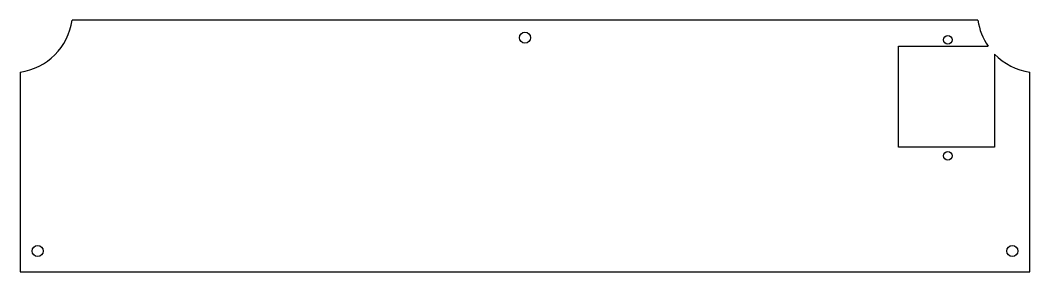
# Model space of a CAD drawing. Header units: millimetres. Extents: x -231 to 231, y -58 to 58.
import ezdxf

# ---------------------------------------------------------------- set-up
doc = ezdxf.new("R2010")
doc.units = ezdxf.units.MM

msp = doc.modelspace()

# ---------------------------------------------------------------- linework, layer by layer
at = {"color": 7, "linetype": 'Continuous', "lineweight": 25}
for p, q in [((207.04, 57.5), (-207.04, 57.5)), ((170.75, 45.63), (211.68, 45.63)), ((170.75, -0.5), (170.75, 45.63)), ((214.67, 41.98), (214.67, -0.5)), ((-230.75, 33.79), (-230.75, -57.5)), ((230.75, -57.5), (230.75, 33.79)), ((214.67, -0.5), (170.75, -0.5)), ((-230.75, -57.5), (230.75, -57.5))]:
    msp.add_line(p, q, dxfattribs=at)
for centre, radius in [((0, 49.5), 2.5), ((193.25, 48.5), 2), ((193.25, -4.5), 2), ((-222.75, -48), 2.5), ((222.75, -48), 2.5)]:
    msp.add_circle(centre, radius, dxfattribs=at)
for centre, start, end in [((-234.75, 61.5), 278.2132, 351.7868), ((234.75, 61.5), 188.2132, 214.5277), ((234.75, 61.5), 224.1942, 261.7868)]:
    msp.add_arc(centre, 28, start, end, dxfattribs=at)

doc.saveas('drawing.dxf')
